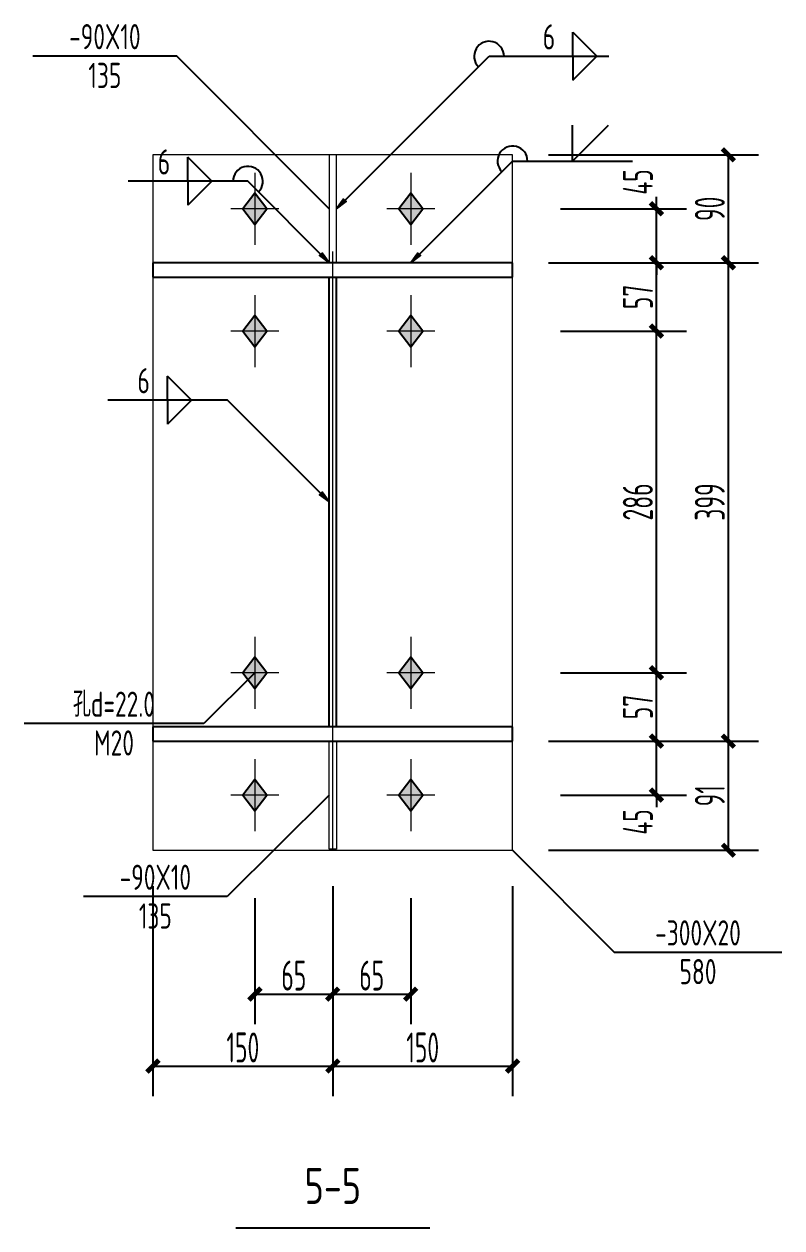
# Model space of a CAD drawing. Extents: x 447413 to 2975780, y -1432727 to 1301644.
# Drawn here: x 2671511 to 2677832, y -1247339 to -1237298 of the extents above; entities that cross this region are included whole.
import ezdxf
from ezdxf.enums import TextEntityAlignment as Align

# ---------------------------------------------------------------- set-up
doc = ezdxf.new("R2010")
doc.units = 0
doc.header["$LTSCALE"] = 1000
doc.header["$MEASUREMENT"] = 0
doc.linetypes.add('线型6', pattern=[8.75, 5, -1.25, 1.25, -1.25])
for name, color, linetype in [('10', 7, 'Continuous'), ('尺寸标注', 253, 'Continuous'), ('焊缝标注', 253, 'Continuous'), ('螺栓孔标注', 253, 'Continuous'), ('钢板标注', 253, 'Continuous')]:
    doc.layers.add(name, color=color, linetype=linetype)
doc.layers.add('20', color=2, linetype='Continuous', lineweight=18)
doc.styles.add('PkpmHz', font='Pkpmeng', dxfattribs={"width": 0.6, "bigfont": 'hztxt'})
doc.dimstyles.new('Pkpm_1.00', dxfattribs={"dimtxt": 250, "dimasz": 100, "dimexe": 250, "dimexo": 0.0625, "dimgap": 30, "dimtad": 1, "dimdec": 0, "dimrnd": 5, "dimzin": 0, "dimdsep": 46, "dimtxsty": 'PkpmHz', "dimblk1": 'ARCHTICK', "dimblk2": 'ARCHTICK', "dimsah": 1, "dimcen": 0.09, "dimadec": 0, "dimazin": 0, "dimtfac": 1, "dimtdec": 0, "dimtmove": 2, "dimatfit": 1, "dimfxl": 0, "dimtolj": 1, "dimtzin": 0, "dimarcsym": 0})

# ---------------------------------------------------------------- blocks, each defined once
blk = doc.blocks.new('_ArchTick')
at = {"color": 0, "linetype": 'ByBlock', "const_width": 0.4}
blk.add_lwpolyline([(-0.5, -0.5), (0.5, 0.5)], dxfattribs=at)
blk = doc.blocks.new('*D1349')
at = {"layer": 'Defpoints', "color": 0, "linetype": 'Continuous', "transparency": 16777216}
for p in [(2675586, -1238839), (2676786, -1238839), (2675586, -1239289)]:
    blk.add_point(p, dxfattribs=at)
at = {"layer": '尺寸标注', "color": 0, "linetype": 'Continuous', "lineweight": -2, "transparency": 16777216}
for p, q in [((2676786, -1238839), (2676786, -1238739)), ((2675986, -1238839), (2677036, -1238839)), ((2676786, -1239289), (2676786, -1238839)), ((2675986, -1239289), (2677036, -1239289)), ((2676786, -1239289), (2676786, -1239389))]:
    blk.add_line(p, q, dxfattribs=at)
at = {"layer": '尺寸标注', "color": 0, "linetype": 'Continuous', "lineweight": -2, "transparency": 16777216, "xscale": 100, "yscale": 100, "zscale": 100}
for p, rotation in [((2676786, -1238839), 270), ((2676786, -1239289), 90)]:
    blk.add_blockref('_ArchTick', p, dxfattribs=dict(at, rotation=rotation))
at = {"layer": '尺寸标注', "color": 0, "linetype": 'Continuous', "transparency": 16777216, "insert": (2676631, -1238615), "char_height": 250, "attachment_point": 5, "rotation": 90, "style": 'PkpmHz'}
blk.add_mtext('\\A1;45', dxfattribs=at)
blk = doc.blocks.new('*D1350')
at = {"layer": 'Defpoints', "color": 0, "linetype": 'Continuous', "transparency": 16777216}
for p in [(2675586, -1239289), (2676786, -1239289), (2675586, -1239859)]:
    blk.add_point(p, dxfattribs=at)
at = {"layer": '尺寸标注', "color": 0, "linetype": 'Continuous', "lineweight": -2, "transparency": 16777216}
for p, q in [((2675986, -1239289), (2677036, -1239289)), ((2676786, -1239859), (2676786, -1239289)), ((2675986, -1239859), (2677036, -1239859))]:
    blk.add_line(p, q, dxfattribs=at)
at = {"layer": '尺寸标注', "color": 0, "linetype": 'Continuous', "lineweight": -2, "transparency": 16777216, "xscale": 100, "yscale": 100, "zscale": 100}
for p, rotation in [((2676786, -1239289), 90), ((2676786, -1239859), 270)]:
    blk.add_blockref('_ArchTick', p, dxfattribs=dict(at, rotation=rotation))
at = {"layer": '尺寸标注', "color": 0, "linetype": 'Continuous', "transparency": 16777216, "insert": (2676631, -1239574), "char_height": 250, "attachment_point": 5, "rotation": 90, "style": 'PkpmHz'}
blk.add_mtext('\\A1;57', dxfattribs=at)
blk = doc.blocks.new('*D1351')
at = {"layer": 'Defpoints', "color": 0, "linetype": 'Continuous', "transparency": 16777216}
for p in [(2675586, -1243279), (2676786, -1243279), (2675586, -1243729)]:
    blk.add_point(p, dxfattribs=at)
at = {"layer": '尺寸标注', "color": 0, "linetype": 'Continuous', "lineweight": -2, "transparency": 16777216}
for p, q in [((2676786, -1243279), (2676786, -1243179)), ((2675986, -1243279), (2677036, -1243279)), ((2676786, -1243729), (2676786, -1243279)), ((2675986, -1243729), (2677036, -1243729)), ((2676786, -1243729), (2676786, -1243829))]:
    blk.add_line(p, q, dxfattribs=at)
at = {"layer": '尺寸标注', "color": 0, "linetype": 'Continuous', "lineweight": -2, "transparency": 16777216, "xscale": 100, "yscale": 100, "zscale": 100}
for p, rotation in [((2676786, -1243279), 270), ((2676786, -1243729), 90)]:
    blk.add_blockref('_ArchTick', p, dxfattribs=dict(at, rotation=rotation))
at = {"layer": '尺寸标注', "color": 0, "linetype": 'Continuous', "transparency": 16777216, "insert": (2676631, -1243953), "char_height": 250, "attachment_point": 5, "rotation": 90, "style": 'PkpmHz'}
blk.add_mtext('\\A1;45', dxfattribs=at)
blk = doc.blocks.new('*D1352')
at = {"layer": 'Defpoints', "color": 0, "linetype": 'Continuous', "transparency": 16777216}
for p in [(2675586, -1242709), (2676786, -1242709), (2675586, -1243279)]:
    blk.add_point(p, dxfattribs=at)
at = {"layer": '尺寸标注', "color": 0, "linetype": 'Continuous', "lineweight": -2, "transparency": 16777216}
for p, q in [((2675986, -1242709), (2677036, -1242709)), ((2676786, -1243279), (2676786, -1242709)), ((2675986, -1243279), (2677036, -1243279))]:
    blk.add_line(p, q, dxfattribs=at)
at = {"layer": '尺寸标注', "color": 0, "linetype": 'Continuous', "lineweight": -2, "transparency": 16777216, "xscale": 100, "yscale": 100, "zscale": 100}
for p, rotation in [((2676786, -1242709), 90), ((2676786, -1243279), 270)]:
    blk.add_blockref('_ArchTick', p, dxfattribs=dict(at, rotation=rotation))
at = {"layer": '尺寸标注', "color": 0, "linetype": 'Continuous', "transparency": 16777216, "insert": (2676631, -1242994), "char_height": 250, "attachment_point": 5, "rotation": 90, "style": 'PkpmHz'}
blk.add_mtext('\\A1;57', dxfattribs=at)
blk = doc.blocks.new('*D1353')
at = {"layer": 'Defpoints', "color": 0, "linetype": 'Continuous', "transparency": 16777216}
for p in [(2675586, -1239859), (2676786, -1239859), (2675586, -1242709)]:
    blk.add_point(p, dxfattribs=at)
at = {"layer": '尺寸标注', "color": 0, "linetype": 'Continuous', "lineweight": -2, "transparency": 16777216}
for p, q in [((2675986, -1239859), (2677036, -1239859)), ((2676786, -1242709), (2676786, -1239859)), ((2675986, -1242709), (2677036, -1242709))]:
    blk.add_line(p, q, dxfattribs=at)
at = {"layer": '尺寸标注', "color": 0, "linetype": 'Continuous', "lineweight": -2, "transparency": 16777216, "xscale": 100, "yscale": 100, "zscale": 100}
for p, rotation in [((2676786, -1239859), 90), ((2676786, -1242709), 270)]:
    blk.add_blockref('_ArchTick', p, dxfattribs=dict(at, rotation=rotation))
at = {"layer": '尺寸标注', "color": 0, "linetype": 'Continuous', "transparency": 16777216, "insert": (2676631, -1241284), "char_height": 250, "attachment_point": 5, "rotation": 90, "style": 'PkpmHz'}
blk.add_mtext('\\A1;286', dxfattribs=at)
blk = doc.blocks.new('*D1354')
at = {"layer": 'Defpoints', "color": 0, "linetype": 'Continuous', "transparency": 16777216}
for p in [(2673436, -1244189), (2674086, -1244189), (2674086, -1245389)]:
    blk.add_point(p, dxfattribs=at)
at = {"layer": '尺寸标注', "color": 0, "linetype": 'Continuous', "lineweight": -2, "transparency": 16777216}
for p, q in [((2673436, -1244589), (2673436, -1245639)), ((2674086, -1244589), (2674086, -1245639)), ((2673436, -1245389), (2674086, -1245389))]:
    blk.add_line(p, q, dxfattribs=at)
at = {"layer": '尺寸标注', "color": 0, "linetype": 'Continuous', "lineweight": -2, "transparency": 16777216, "xscale": 100, "yscale": 100, "zscale": 100, "rotation": 180}
blk.add_blockref('_ArchTick', (2673436, -1245389), dxfattribs=at)
at = {"layer": '尺寸标注', "color": 0, "linetype": 'Continuous', "lineweight": -2, "transparency": 16777216, "xscale": 100, "yscale": 100, "zscale": 100}
blk.add_blockref('_ArchTick', (2674086, -1245389), dxfattribs=at)
at = {"layer": '尺寸标注', "color": 0, "linetype": 'Continuous', "transparency": 16777216, "insert": (2673761, -1245234), "char_height": 250, "attachment_point": 5, "style": 'PkpmHz'}
blk.add_mtext('\\A1;65', dxfattribs=at)
blk = doc.blocks.new('*D1355')
at = {"layer": 'Defpoints', "color": 0, "linetype": 'Continuous', "transparency": 16777216}
for p in [(2674086, -1244189), (2674736, -1244189), (2674736, -1245389)]:
    blk.add_point(p, dxfattribs=at)
at = {"layer": '尺寸标注', "color": 0, "linetype": 'Continuous', "lineweight": -2, "transparency": 16777216}
for p, q in [((2674086, -1244589), (2674086, -1245639)), ((2674736, -1244589), (2674736, -1245639)), ((2674086, -1245389), (2674736, -1245389))]:
    blk.add_line(p, q, dxfattribs=at)
at = {"layer": '尺寸标注', "color": 0, "linetype": 'Continuous', "lineweight": -2, "transparency": 16777216, "xscale": 100, "yscale": 100, "zscale": 100, "rotation": 180}
blk.add_blockref('_ArchTick', (2674086, -1245389), dxfattribs=at)
at = {"layer": '尺寸标注', "color": 0, "linetype": 'Continuous', "lineweight": -2, "transparency": 16777216, "xscale": 100, "yscale": 100, "zscale": 100}
blk.add_blockref('_ArchTick', (2674736, -1245389), dxfattribs=at)
at = {"layer": '尺寸标注', "color": 0, "linetype": 'Continuous', "transparency": 16777216, "insert": (2674411, -1245234), "char_height": 250, "attachment_point": 5, "style": 'PkpmHz'}
blk.add_mtext('\\A1;65', dxfattribs=at)
blk = doc.blocks.new('*D1356')
at = {"layer": 'Defpoints', "color": 0, "linetype": 'Continuous', "transparency": 16777216}
for p in [(2672586, -1244189), (2674086, -1244189), (2674086, -1245989)]:
    blk.add_point(p, dxfattribs=at)
at = {"layer": '尺寸标注', "color": 0, "linetype": 'Continuous', "lineweight": -2, "transparency": 16777216}
for p, q in [((2672586, -1244489), (2672586, -1246239)), ((2674086, -1244489), (2674086, -1246239)), ((2672586, -1245989), (2674086, -1245989))]:
    blk.add_line(p, q, dxfattribs=at)
at = {"layer": '尺寸标注', "color": 0, "linetype": 'Continuous', "lineweight": -2, "transparency": 16777216, "xscale": 100, "yscale": 100, "zscale": 100, "rotation": 180}
blk.add_blockref('_ArchTick', (2672586, -1245989), dxfattribs=at)
at = {"layer": '尺寸标注', "color": 0, "linetype": 'Continuous', "lineweight": -2, "transparency": 16777216, "xscale": 100, "yscale": 100, "zscale": 100}
blk.add_blockref('_ArchTick', (2674086, -1245989), dxfattribs=at)
at = {"layer": '尺寸标注', "color": 0, "linetype": 'Continuous', "transparency": 16777216, "insert": (2673336, -1245834), "char_height": 250, "attachment_point": 5, "style": 'PkpmHz'}
blk.add_mtext('\\A1;150', dxfattribs=at)
blk = doc.blocks.new('*D1357')
at = {"layer": 'Defpoints', "color": 0, "linetype": 'Continuous', "transparency": 16777216}
for p in [(2674086, -1244189), (2675586, -1244189), (2675586, -1245989)]:
    blk.add_point(p, dxfattribs=at)
at = {"layer": '尺寸标注', "color": 0, "linetype": 'Continuous', "lineweight": -2, "transparency": 16777216}
for p, q in [((2674086, -1244489), (2674086, -1246239)), ((2675586, -1244489), (2675586, -1246239)), ((2674086, -1245989), (2675586, -1245989))]:
    blk.add_line(p, q, dxfattribs=at)
at = {"layer": '尺寸标注', "color": 0, "linetype": 'Continuous', "lineweight": -2, "transparency": 16777216, "xscale": 100, "yscale": 100, "zscale": 100, "rotation": 180}
blk.add_blockref('_ArchTick', (2674086, -1245989), dxfattribs=at)
at = {"layer": '尺寸标注', "color": 0, "linetype": 'Continuous', "lineweight": -2, "transparency": 16777216, "xscale": 100, "yscale": 100, "zscale": 100}
blk.add_blockref('_ArchTick', (2675586, -1245989), dxfattribs=at)
at = {"layer": '尺寸标注', "color": 0, "linetype": 'Continuous', "transparency": 16777216, "insert": (2674836, -1245834), "char_height": 250, "attachment_point": 5, "style": 'PkpmHz'}
blk.add_mtext('\\A1;150', dxfattribs=at)
blk = doc.blocks.new('*D1358')
at = {"layer": 'Defpoints', "color": 0, "linetype": 'Continuous', "transparency": 16777216}
for p in [(2675586, -1243279), (2677386, -1243279), (2675586, -1244189)]:
    blk.add_point(p, dxfattribs=at)
at = {"layer": '尺寸标注', "color": 0, "linetype": 'Continuous', "lineweight": -2, "transparency": 16777216}
for p, q in [((2675886, -1243279), (2677636, -1243279)), ((2677386, -1244189), (2677386, -1243279)), ((2675886, -1244189), (2677636, -1244189))]:
    blk.add_line(p, q, dxfattribs=at)
at = {"layer": '尺寸标注', "color": 0, "linetype": 'Continuous', "lineweight": -2, "transparency": 16777216, "xscale": 100, "yscale": 100, "zscale": 100}
for p, rotation in [((2677386, -1243279), 90), ((2677386, -1244189), 270)]:
    blk.add_blockref('_ArchTick', p, dxfattribs=dict(at, rotation=rotation))
at = {"layer": '尺寸标注', "color": 0, "linetype": 'Continuous', "transparency": 16777216, "insert": (2677231, -1243734), "char_height": 250, "attachment_point": 5, "rotation": 90, "style": 'PkpmHz'}
blk.add_mtext('\\A1;91', dxfattribs=at)
blk = doc.blocks.new('*D1359')
at = {"layer": 'Defpoints', "color": 0, "linetype": 'Continuous', "transparency": 16777216}
for p in [(2675586, -1239289), (2677386, -1239289), (2675586, -1243279)]:
    blk.add_point(p, dxfattribs=at)
at = {"layer": '尺寸标注', "color": 0, "linetype": 'Continuous', "lineweight": -2, "transparency": 16777216}
for p, q in [((2675886, -1239289), (2677636, -1239289)), ((2677386, -1243279), (2677386, -1239289)), ((2675886, -1243279), (2677636, -1243279))]:
    blk.add_line(p, q, dxfattribs=at)
at = {"layer": '尺寸标注', "color": 0, "linetype": 'Continuous', "lineweight": -2, "transparency": 16777216, "xscale": 100, "yscale": 100, "zscale": 100}
for p, rotation in [((2677386, -1239289), 90), ((2677386, -1243279), 270)]:
    blk.add_blockref('_ArchTick', p, dxfattribs=dict(at, rotation=rotation))
at = {"layer": '尺寸标注', "color": 0, "linetype": 'Continuous', "transparency": 16777216, "insert": (2677231, -1241284), "char_height": 250, "attachment_point": 5, "rotation": 90, "style": 'PkpmHz'}
blk.add_mtext('\\A1;399', dxfattribs=at)
blk = doc.blocks.new('*D1360')
at = {"layer": 'Defpoints', "color": 0, "linetype": 'Continuous', "transparency": 16777216}
for p in [(2675586, -1238389), (2677386, -1238389), (2675586, -1239289)]:
    blk.add_point(p, dxfattribs=at)
at = {"layer": '尺寸标注', "color": 0, "linetype": 'Continuous', "lineweight": -2, "transparency": 16777216}
for p, q in [((2675886, -1238389), (2677636, -1238389)), ((2677386, -1239289), (2677386, -1238389)), ((2675886, -1239289), (2677636, -1239289))]:
    blk.add_line(p, q, dxfattribs=at)
at = {"layer": '尺寸标注', "color": 0, "linetype": 'Continuous', "lineweight": -2, "transparency": 16777216, "xscale": 100, "yscale": 100, "zscale": 100}
for p, rotation in [((2677386, -1238389), 90), ((2677386, -1239289), 270)]:
    blk.add_blockref('_ArchTick', p, dxfattribs=dict(at, rotation=rotation))
at = {"layer": '尺寸标注', "color": 0, "linetype": 'Continuous', "transparency": 16777216, "insert": (2677231, -1238839), "char_height": 250, "attachment_point": 5, "rotation": 90, "style": 'PkpmHz'}
blk.add_mtext('\\A1;90', dxfattribs=at)

msp = doc.modelspace()

# ---------------------------------------------------------------- hatches: boundary and pattern name
at = {"layer": '10'}
for points in [[(2673436.3, -1238709), (2673336.3, -1238839), (2673436.3, -1238969), (2673536.3, -1238839)], [(2674736.3, -1238709), (2674636.3, -1238839), (2674736.3, -1238969), (2674836.3, -1238839)], [(2673436.3, -1239729), (2673336.3, -1239859), (2673436.3, -1239989), (2673536.3, -1239859)], [(2674736.3, -1239729), (2674636.3, -1239859), (2674736.3, -1239989), (2674836.3, -1239859)], [(2673436.3, -1242579), (2673336.3, -1242709), (2673436.3, -1242839), (2673536.3, -1242709)], [(2674736.3, -1242579), (2674636.3, -1242709), (2674736.3, -1242839), (2674836.3, -1242709)], [(2673436.3, -1243599), (2673336.3, -1243729), (2673436.3, -1243859), (2673536.3, -1243729)], [(2674736.3, -1243599), (2674636.3, -1243729), (2674736.3, -1243859), (2674836.3, -1243729)]]:
    msp.add_hatch(color=1, dxfattribs=at).paths.add_polyline_path(points)
at = {"layer": '焊缝标注'}
for points in [[(2674116.3, -1238839), (2674197.6, -1238778.9), (2674176.4, -1238757.7)], [(2674056.3, -1239289), (2673996.2, -1239207.6), (2673975, -1239228.8)], [(2674736.3, -1239289), (2674817.6, -1239228.9), (2674796.4, -1239207.7)], [(2674056.3, -1241284), (2673996.2, -1241202.6), (2673975, -1241223.8)]]:
    msp.add_hatch(color=256, dxfattribs=at).paths.add_polyline_path(points)

# ---------------------------------------------------------------- linework, layer by layer
at = {"layer": '10', "linetype": '线型6', "lineweight": 18}
msp.add_line((2674086.3, -1244194, 126000), (2674086.3, -1238384, 126000), dxfattribs=at)
at = {"layer": '10', "color": 9, "lineweight": 18}
for p, q in [((2673436.3, -1238539, 126000), (2673436.3, -1239139, 126000)), ((2674736.3, -1238539, 126000), (2674736.3, -1239139, 126000)), ((2673636.3, -1238839, 126000), (2673236.3, -1238839, 126000)), ((2674936.3, -1238839, 126000), (2674536.3, -1238839, 126000)), ((2673436.3, -1239559, 126000), (2673436.3, -1240159, 126000)), ((2674736.3, -1239559, 126000), (2674736.3, -1240159, 126000)), ((2673636.3, -1239859, 126000), (2673236.3, -1239859, 126000)), ((2674936.3, -1239859, 126000), (2674536.3, -1239859, 126000)), ((2673436.3, -1242409, 126000), (2673436.3, -1243009, 126000)), ((2674736.3, -1242409, 126000), (2674736.3, -1243009, 126000)), ((2673636.3, -1242709, 126000), (2673236.3, -1242709, 126000)), ((2674936.3, -1242709, 126000), (2674536.3, -1242709, 126000)), ((2673436.3, -1243429, 126000), (2673436.3, -1244029, 126000)), ((2674736.3, -1243429, 126000), (2674736.3, -1244029, 126000)), ((2673636.3, -1243729, 126000), (2673236.3, -1243729, 126000)), ((2674936.3, -1243729, 126000), (2674536.3, -1243729, 126000))]:
    msp.add_line(p, q, dxfattribs=at)
at = {"layer": '10', "color": 3}
for p, q in [((2675586.3, -1239289, 126000), (2672586.3, -1239289, 126000)), ((2672586.3, -1239289, 126000), (2672586.3, -1239409, 126000)), ((2675586.3, -1239409, 126000), (2675586.3, -1239289, 126000)), ((2672586.3, -1239409, 126000), (2675586.3, -1239409, 126000)), ((2674056.3, -1243159, 126000), (2674056.3, -1239409, 126000)), ((2674116.3, -1243159, 126000), (2674116.3, -1239409, 126000)), ((2675586.3, -1243159, 126000), (2672586.3, -1243159, 126000)), ((2672586.3, -1243159, 126000), (2672586.3, -1243279, 126000)), ((2675586.3, -1243279, 126000), (2675586.3, -1243159, 126000)), ((2672586.3, -1243279, 126000), (2675586.3, -1243279, 126000))]:
    msp.add_line(p, q, dxfattribs=at)
at = {"layer": '10'}
msp.add_line((2673276.3, -1247339, 126000), (2674896.3, -1247339, 126000), dxfattribs=at)
at = {"layer": '10', "color": 1, "linetype": 'Continuous', "elevation": 126000}
for points in [[(2673436.3, -1238709), (2673336.3, -1238839), (2673436.3, -1238969), (2673536.3, -1238839)], [(2674736.3, -1238709), (2674636.3, -1238839), (2674736.3, -1238969), (2674836.3, -1238839)], [(2673436.3, -1239729), (2673336.3, -1239859), (2673436.3, -1239989), (2673536.3, -1239859)], [(2674736.3, -1239729), (2674636.3, -1239859), (2674736.3, -1239989), (2674836.3, -1239859)], [(2673436.3, -1242579), (2673336.3, -1242709), (2673436.3, -1242839), (2673536.3, -1242709)], [(2674736.3, -1242579), (2674636.3, -1242709), (2674736.3, -1242839), (2674836.3, -1242709)], [(2673436.3, -1243599), (2673336.3, -1243729), (2673436.3, -1243859), (2673536.3, -1243729)], [(2674736.3, -1243599), (2674636.3, -1243729), (2674736.3, -1243859), (2674836.3, -1243729)]]:
    msp.add_lwpolyline(points, close=True, dxfattribs=at)
at = {"layer": '20'}
for p, q in [((2675586.3, -1238389, 126000), (2672586.3, -1238389, 126000)), ((2672586.3, -1238389, 126000), (2672586.3, -1244189, 126000)), ((2674116.3, -1238389, 126000), (2674056.3, -1238389, 126000)), ((2674056.3, -1238389, 126000), (2674056.3, -1239289, 126000)), ((2674116.3, -1239289, 126000), (2674116.3, -1238389, 126000)), ((2675586.3, -1244189, 126000), (2675586.3, -1238389, 126000)), ((2674056.3, -1239289, 126000), (2674116.3, -1239289, 126000)), ((2674056.3, -1243279, 126000), (2674116.3, -1243279, 126000)), ((2674056.3, -1244179, 126000), (2674056.3, -1243279, 126000)), ((2674116.3, -1243279, 126000), (2674116.3, -1244179, 126000)), ((2672586.3, -1244189, 126000), (2675586.3, -1244189, 126000)), ((2674116.3, -1244179, 126000), (2674056.3, -1244179, 126000))]:
    msp.add_line(p, q, dxfattribs=at)
at = {"layer": '焊缝标注'}
for p, q in [((2676089.6, -1237366.7, 126000), (2676289.6, -1237566.7, 126000)), ((2676089.6, -1237566.7, 126000), (2676089.6, -1237366.7, 126000)), ((2674116.3, -1238839, 126000), (2675389.6, -1237566.7, 126000)), ((2675389.6, -1237566.7, 126000), (2676389.6, -1237566.7, 126000)), ((2676089.6, -1237766.7, 126000), (2676289.6, -1237566.7, 126000)), ((2676089.6, -1237566.7, 126000), (2676089.6, -1237766.7, 126000)), ((2676085.1, -1238440.8, 126000), (2676085.1, -1238140.8, 126000)), ((2676085.1, -1238440.8, 126000), (2676385.1, -1238140.8, 126000)), ((2673078.2, -1238609.4, 126000), (2672878.2, -1238409.4, 126000)), ((2672878.2, -1238609.4, 126000), (2672878.2, -1238409.4, 126000)), ((2674736.3, -1239289, 126000), (2675585.1, -1238440.8, 126000)), ((2675585.1, -1238440.8, 126000), (2676585.1, -1238440.8, 126000)), ((2673378.2, -1238609.4, 126000), (2672378.2, -1238609.4, 126000)), ((2673078.2, -1238609.4, 126000), (2672878.2, -1238809.4, 126000)), ((2672878.2, -1238609.4, 126000), (2672878.2, -1238809.4, 126000)), ((2674056.3, -1239289, 126000), (2673378.2, -1238609.4, 126000)), ((2672908.7, -1240434.5, 126000), (2672708.7, -1240234.5, 126000)), ((2672708.7, -1240434.5, 126000), (2672708.7, -1240234.5, 126000)), ((2673208.7, -1240434.5, 126000), (2672208.7, -1240434.5, 126000)), ((2672908.7, -1240434.5, 126000), (2672708.7, -1240634.5, 126000)), ((2672708.7, -1240434.5, 126000), (2672708.7, -1240634.5, 126000)), ((2674056.3, -1241284, 126000), (2673208.7, -1240434.5, 126000))]:
    msp.add_line(p, q, dxfattribs=at)
at = {"layer": '焊缝标注', "linetype": 'Continuous', "elevation": 126000}
for points in [[(2674116.3, -1238839), (2674197.6, -1238778.9), (2674176.4, -1238757.7)], [(2674056.3, -1239289), (2673996.2, -1239207.6), (2673975, -1239228.8)], [(2674736.3, -1239289), (2674817.6, -1239228.9), (2674796.4, -1239207.7)], [(2674056.3, -1241284), (2673996.2, -1241202.6), (2673975, -1241223.8)]]:
    msp.add_lwpolyline(points, close=True, dxfattribs=at)
at = {"layer": '焊缝标注'}
for centre, start, end in [((2675389.6, -1237566.7, 126000), 0, 224.97719), ((2675585.1, -1238440.8, 126000), 0, 224.97719), ((2673378.2, -1238609.4, 126000), 314.93158, 180)]:
    msp.add_arc(centre, 125, start, end, dxfattribs=at)
at = {"layer": '螺栓孔标注'}
for p, q in [((2673436.3, -1242709, 126000), (2673011.1, -1243132.4, 126000)), ((2673011.1, -1243132.4, 126000), (2671511.1, -1243132.4, 126000))]:
    msp.add_line(p, q, dxfattribs=at)
at = {"layer": '螺栓孔标注', "const_width": 0.1, "elevation": 126000}
msp.add_lwpolyline([(2673436.3, -1242709, 1), (2673436.2, -1242709, 1)], format="xyb", close=True, dxfattribs=at)
at = {"layer": '钢板标注'}
for p, q in [((2672785, -1237564.7, 126000), (2671585, -1237564.7, 126000)), ((2674056.3, -1238839, 126000), (2672785, -1237564.7, 126000)), ((2674056.3, -1243729, 126000), (2673206, -1244575.8, 126000)), ((2675586.3, -1244189, 126000), (2676432.4, -1245039.9, 126000)), ((2673206, -1244575.8, 126000), (2672006, -1244575.8, 126000)), ((2676432.4, -1245039.9, 126000), (2677832.4, -1245039.9, 126000))]:
    msp.add_line(p, q, dxfattribs=at)
at = {"layer": '钢板标注', "const_width": 0.1, "elevation": 126000}
for points in [[(2674056.3, -1238839, 1), (2674056.2, -1238839, 1)], [(2674056.3, -1243729, 1), (2674056.2, -1243729, 1)], [(2675586.3, -1244189, 1), (2675586.2, -1244189, 1)]]:
    msp.add_lwpolyline(points, format="xyb", close=True, dxfattribs=at)

# ---------------------------------------------------------------- texts
at = {"layer": '10', "style": 'PkpmHz', "width": 0.77}
msp.add_text('5-5', height=300, dxfattribs=at).set_placement((2674086.3, -1246989, 126000), align=Align.MIDDLE_CENTER)
at = {"layer": '焊缝标注', "style": 'PkpmHz', "width": 0.71}
for p in [(2675889.6, -1237510.1, 126000), (2672678.2, -1238552.8, 126000), (2672508.7, -1240377.8, 126000)]:
    msp.add_text('6', height=210, dxfattribs=at).set_placement(p, align=Align.CENTER)
at = {"layer": '螺栓孔标注', "style": 'PkpmHz', "width": 0.71}
msp.add_text('孔d=22.0', height=210, dxfattribs=at).set_placement((2672261.1, -1243075.8, 126000), align=Align.CENTER)
msp.add_text('M20', height=210, dxfattribs=at).set_placement((2672261.1, -1243189, 126000), align=Align.TOP_CENTER)
at = {"layer": '钢板标注', "style": 'PkpmHz', "width": 0.71}
for s, p in [('-90X10', (2672185, -1237508.1, 126000)), ('-90X10', (2672606, -1244519.2, 126000)), ('-300X20', (2677132.4, -1244983.3, 126000))]:
    msp.add_text(s, height=210, dxfattribs=at).set_placement(p, align=Align.CENTER)
for s, p in [('135', (2672185, -1237621.3, 126000)), ('135', (2672606, -1244632.5, 126000)), ('580', (2677132.4, -1245096.5, 126000))]:
    msp.add_text(s, height=210, dxfattribs=at).set_placement(p, align=Align.TOP_CENTER)

# ---------------------------------------------------------------- dimensions: what is measured, and where the dimension line sits
at = {"layer": '尺寸标注', "linetype": 'Continuous'}
for base, p1, p2, text, override, picture, middle in [((2677386.3, -1238389, 126000), (2675586.3, -1239289, 126000), (2675586.3, -1238389, 126000), '90', {"dimexo": 300, "dimtih": 0, "dimtoh": 0}, '*D1360', (2677231.3, -1238839, 126000)), ((2676786.3, -1239289, 126000), (2675586.3, -1239859, 126000), (2675586.3, -1239289, 126000), '57', {"dimexo": 400, "dimtih": 0, "dimtoh": 0}, '*D1350', (2676631.3, -1239574, 126000)), ((2677386.3, -1239289, 126000), (2675586.3, -1243279, 126000), (2675586.3, -1239289, 126000), '399', {"dimexo": 300, "dimtih": 0, "dimtoh": 0}, '*D1359', (2677231.3, -1241284, 126000)), ((2676786.3, -1239859, 126000), (2675586.3, -1242709, 126000), (2675586.3, -1239859, 126000), '286', {"dimexo": 400, "dimtih": 0, "dimtoh": 0}, '*D1353', (2676631.3, -1241284, 126000)), ((2676786.3, -1242709, 126000), (2675586.3, -1243279, 126000), (2675586.3, -1242709, 126000), '57', {"dimexo": 400, "dimtih": 0, "dimtoh": 0}, '*D1352', (2676631.3, -1242994, 126000)), ((2677386.3, -1243279, 126000), (2675586.3, -1244189, 126000), (2675586.3, -1243279, 126000), '91', {"dimexo": 300, "dimtih": 0, "dimtoh": 0}, '*D1358', (2677231.3, -1243734, 126000))]:
    dim = msp.add_linear_dim(base=base, p1=p1, p2=p2, angle=90, text=text, dimstyle='Pkpm_1.00', override=override, dxfattribs=at)
    dim.commit()
    dim.dimension.update_dxf_attribs({"geometry": picture, "text_midpoint": middle})
for base, p1, p2, picture, middle in [((2676786.3, -1238839, 126000), (2675586.3, -1239289, 126000), (2675586.3, -1238839, 126000), '*D1349', (2676631, -1238615.4, 126000)), ((2676786.3, -1243279, 126000), (2675586.3, -1243729, 126000), (2675586.3, -1243279, 126000), '*D1351', (2676631, -1243952.6, 126000))]:
    dim = msp.add_linear_dim(base=base, p1=p1, p2=p2, angle=90, text='45', dimstyle='Pkpm_1.00', override={"dimexo": 400, "dimtih": 0, "dimtoh": 0}, dxfattribs=at)
    dim.commit()
    dim.dimension.update_dxf_attribs({"geometry": picture, "text_midpoint": middle, "dimtype": 128})
for base, p1, p2, text, override, picture, middle in [((2674086.3, -1245989, 126000), (2672586.3, -1244189, 126000), (2674086.3, -1244189, 126000), '150', {"dimexo": 300, "dimtih": 0, "dimtoh": 0}, '*D1356', (2673336.3, -1245834, 126000)), ((2674086.3, -1245389, 126000), (2673436.3, -1244189, 126000), (2674086.3, -1244189, 126000), '65', {"dimexo": 400, "dimtih": 0, "dimtoh": 0}, '*D1354', (2673761.3, -1245234, 126000)), ((2674736.3, -1245389, 126000), (2674086.3, -1244189, 126000), (2674736.3, -1244189, 126000), '65', {"dimexo": 400, "dimtih": 0, "dimtoh": 0}, '*D1355', (2674411.3, -1245234, 126000)), ((2675586.3, -1245989, 126000), (2674086.3, -1244189, 126000), (2675586.3, -1244189, 126000), '150', {"dimexo": 300, "dimtih": 0, "dimtoh": 0}, '*D1357', (2674836.3, -1245834, 126000))]:
    dim = msp.add_linear_dim(base=base, p1=p1, p2=p2, text=text, dimstyle='Pkpm_1.00', override=override, dxfattribs=at)
    dim.commit()
    dim.dimension.update_dxf_attribs({"geometry": picture, "text_midpoint": middle})

doc.saveas('drawing.dxf')
